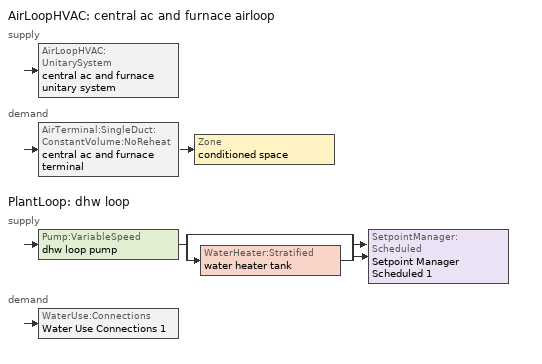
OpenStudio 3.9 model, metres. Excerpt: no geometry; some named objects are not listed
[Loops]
AirLoopHVAC 'central ac and furnace airloop'
 supply: AirLoopHVAC:UnitarySystem 'central ac and furnace unitary system'
 demand: AirTerminal:SingleDuct:ConstantVolume:NoReheat 'central ac and furnace terminal' > Zone 'conditioned space'
PlantLoop 'dhw loop'
 supply: Pump:VariableSpeed 'dhw loop pump' > split
  | bypass
  | WaterHeater:Stratified 'water heater tank'
  join > SetpointManager:Scheduled 'Setpoint Manager Scheduled 1'
 demand: WaterUse:Connections 'Water Use Connections 1'
[Sizing:Zone]
conditioned space: Zone Cooling Design Supply Air Temperature Input Method=SupplyAirTemperature; Zone Cooling Design Supply Air Temperature {C}=14; Zone Cooling Design Supply Air Temperature Difference {deltaC}=11.11; Zone Heating Design Supply Air Temperature Input Method=SupplyAirTemperature; Zone Heating Design Supply Air Temperature {C}=40; Zone Heating Design Supply Air Temperature Difference {deltaC}=11.11; Zone Cooling Design Supply Air Humidity Ratio {kg-H2O/kg-air}=0.0085; Zone Heating Design Supply Air Humidity Ratio {kg-H2O/kg-air}=0.008; Cooling Design Air Flow Method=DesignDay; Heating Design Air Flow Method=DesignDay; Account for Dedicated Outdoor Air System=No; Dedicated Outdoor Air System Control Strategy=NeutralSupplyAir; Dedicated Outdoor Air Low Setpoint Temperature for Design {C}=autosize; Dedicated Outdoor Air High Setpoint Temperature for Design {C}=autosize; Zone Load Sizing Method=Sensible Load Only No Latent Load; Zone Latent Cooling Design Supply Air Humidity Ratio Input Method=HumidityRatioDifference; Zone Cooling Design Supply Air Humidity Ratio Difference {kgWater/kgDryAir}=0.005; Zone Latent Heating Design Supply Air Humidity Ratio Input Method=HumidityRatioDifference; Zone Humidification Design Supply Air Humidity Ratio Difference {kgWater/kgDryAir}=0.005; Sizing Option=Coincident
[Zone equipment]
conditioned space: central ac and furnace terminal
[Coil:Cooling:DX:SingleSpeed]
central ac and furnace clg coil: Availability Schedule=Always On Discrete; Rated Total Cooling Capacity {W}=6289.9; Rated Sensible Heat Ratio=0.730032; Rated COP {W/W}=3.7702; Rated Air Flow Rate {m3/s}=0.323666; Rated Evaporator Fan Power Per Volume Flow Rate 2017 {W/(m3/s)}=773.3; Rated Evaporator Fan Power Per Volume Flow Rate 2023 {W/(m3/s)}=934.4; Total Cooling Capacity Function of Temperature Curve=Cool-CAP-fT1; Total Cooling Capacity Function of Flow Fraction Curve=Cool-CAP-fFF1; Energy Input Ratio Function of Temperature Curve=Cool-EIR-fT1; Energy Input Ratio Function of Flow Fraction Curve=Cool-EIR-fFF1; Part Load Fraction Correlation Curve=Cool-PLF-fPLR1; Minimum Outdoor Dry-Bulb Temperature for Compressor Operation {C}=-25; Nominal Time for Condensate Removal to Begin {s}=1000; Ratio of Initial Moisture Evaporation Rate and Steady State Latent Capacity=1.5; Maximum Cycling Rate {cycles/hr}=3; Latent Capacity Time Constant {s}=45; Condenser Type=AirCooled; Evaporative Condenser Effectiveness=0.9; Evaporative Condenser Air Flow Rate {m3/s}=autosize; Evaporative Condenser Pump Rated Power Consumption {W}=autosize; Crankcase Heater Capacity {W}=50; Maximum Outdoor Dry-Bulb Temperature for Crankcase Heater Operation {C}=10; Basin Heater Capacity {W/K}=0; Basin Heater Setpoint Temperature {C}=2
[Coil:Heating:Gas]
central ac and furnace htg coil: Availability Schedule=Always On Discrete; Gas Burner Efficiency=0.925; Nominal Capacity {W}=9275.11; On Cycle Parasitic Electric Load {W}=0; Off Cycle Parasitic Gas Load {W}=0; Fuel Type=NaturalGas
[Fan:SystemModel]
water heater fan: Availability Schedule=Always On Discrete; Design Maximum Air Flow Rate {m3/s}=0.0854225; Speed Control Method=Discrete; Electric Power Minimum Flow Rate Fraction=0.2; Design Pressure Rise {Pa}=500; Motor Efficiency=1; Motor In Air Stream Fraction=1; Design Electric Power Consumption {W}=autosize; Design Power Sizing Method=PowerPerFlow; Electric Power Per Unit Flow Rate {W/(m3/s)}=97.8923; Electric Power Per Unit Flow Rate Per Unit Pressure {W-s/m3-Pa}=1.66667; Fan Total Efficiency=0.7; Motor Loss Radiative Fraction=0
[EnergyManagementSystem:Sensor]
Name | Output Variable or Output Meter Index Key | Output Variable or Output Meter
central_ac_and_furnace_clg_coil_s | central ac and furnace clg coil | Cooling Coil Total Cooling Energy
central_ac_and_furnace_htg_coil_s | central ac and furnace htg coil | Heating Coil Heating Energy
water_heater_amb_temp; fridge_tin_s; tin_s; tin_s_1 | conditioned space | Zone Mean Air Temperature
water_heater_amb_rh | conditioned space | Zone Air Relative Humidity
water_heater_tl | water heater tank | Water Heater Heat Loss Rate
water_heater_sens_cool | water heater coil | Cooling Coil Sensible Cooling Rate
water_heater_lat_cool | water heater coil | Cooling Coil Latent Cooling Rate
water_heater_fan_pwr; water_heater_fan_energy | water heater fan | Fan Electricity Rate
water_heater_tank_energy | water heater tank | Water Heater Electricity Rate
water_heater_coil_energy | water heater coil | Cooling Coil Water Heating Electricity Rate
water_heater_tank_on_cycle_parasitic | water heater tank | Water Heater On Cycle Parasitic Electricity Rate
water_heater_tank_off_cycle_parasitic | water heater tank | Water Heater Off Cycle Parasitic Electricity Rate
win_s | conditioned space | Zone Air Humidity Ratio
tout_s | conditioned space | Zone Outdoor Air Drybulb Temperature
conditioned_space_htg_unmet_s | conditioned space | Zone Heating Setpoint Not Met Time
conditioned_space_clg_unmet_s | conditioned space | Zone Cooling Setpoint Not Met Time
[EnergyManagementSystem:Program]
water_heater_Control: Set water_heater_HPWHSchedOverride = water_heater_T_set; If (water_heater_amb_temp<5.56) || (water_heater_amb_temp>48.89); Set water_heater_UESchedOverride = water_heater_T_set; Set water_heater_LESchedOverride = water_heater_T_set; Else; Set water_heater_UESchedOverride = water_heater_T_set - 9.0; Set water_heater_LESchedOverride = 0; EndIf
water_heater_hpwh_EC_adj: If WarmupFlag == 0; Set dhw_e_cons = water_heater_tank_energy + water_heater_tank_on_cycle_parasitic + water_heater_tank_off_cycle_parasitic + water_heater_coil_energy + water_heater_fan_energy; Set water_heater_hpwh_ec_adj_act = 0.0 * dhw_e_cons / 1; EndIf
fridge_schedule_program: Set Tin = fridge_tin_s*(9.0/5.0)+32.0; Set fridge_schedule_act = 0; If (Hour == 0); Set fridge_schedule_act = (-0.487+0.019*Tin); ElseIf (Hour == 1); Set fridge_schedule_act = (-0.34+0.016*Tin); ElseIf (Hour == 2); Set fridge_schedule_act = (-0.37+0.017*Tin); ElseIf (Hour == 3); Set fridge_schedule_act = (-0.361+0.016*Tin); ElseIf (Hour == 4); Set fridge_schedule_act = (-0.515+0.018*Tin); ElseIf (Hour == 5); Set fridge_schedule_act = (-0.684+0.021*Tin); ElseIf (Hour == 6); Set fridge_schedule_act = (-0.471+0.019*Tin); ElseIf (Hour == 7); Set fridge_schedule_act = (-0.159+0.015*Tin); ElseIf (Hour == 8); Set fridge_schedule_act = (-0.079+0.015*Tin); ElseIf (Hour == 9); Set fridge_schedule_act = (-0.417+0.019*Tin); ElseIf (Hour == 10); Set fridge_schedule_act = (-0.411+0.018*Tin); ElseIf (Hour == 11); Set fridge_schedule_act = (-0.386+0.018*Tin); ElseIf (Hour == 12); Set fridge_schedule_act = (-0.24+0.016*Tin); ElseIf (Hour == 13); Set fridge_schedule_act = (-0.314+0.017*Tin); ElseIf (Hour == 14); Set fridge_schedule_act = (-0.16+0.015*Tin); ElseIf (Hour == 15); Set fridge_schedule_act = (-0.121+0.015*Tin); ElseIf (Hour == 16); Set fridge_schedule_act = (-0.469+0.02*Tin); ElseIf (Hour == 17); Set fridge_schedule_act = (-0.412+0.02*Tin); ElseIf (Hour == 18); Set fridge_schedule_act = (-0.091+0.017*Tin); ElseIf (Hour == 19); Set fridge_schedule_act = (0.077+0.014*Tin); ElseIf (Hour == 20); Set fridge_schedule_act = (-0.118+0.016*Tin); ElseIf (Hour == 21); Set fridge_schedule_act = (-0.247+0.017*Tin); ElseIf (Hour == 22); Set fridge_schedule_act = (-0.445+0.019*Tin); ElseIf (Hour == 23); Set fridge_schedule_act = (-0.544+0.02*Tin); EndIf
natural_vent_program: Set Tin = tin_s; Set Tout = tout_s; Set Wout = out_wt_s; Set Pbar = out_pb_s; Set Phiout = (@RhFnTdbWPb Tout Wout Pbar); Set MaxHR = 0.0115; Set Tnvsp = (htg_sp_s + clg_sp_s) / 2; Set NVavail = natural_vent_s; Set ClgSsnAvail = cool_season; Set Qnv = 0; Set Qwhf = 0; Set whole_house_fan_act = 0; If ((Wout < MaxHR) && (Tin > Tout) && (Tin > Tnvsp) && (ClgSsnAvail > 0)); Set WHF_Flow = 0; Set Adj = (Tin-Tnvsp)/(Tin-Tout); Set Adj = (@Min Adj 1); Set Adj = (@Max Adj 0); If (WHF_Flow > 0); Set Qwhf = WHF_Flow*Adj; Set WHF_W = 0; Set whole_house_fan_act = WHF_W*Adj; ElseIf (NVavail > 0); Set NVArea = 4720.663590912; Set Cs = 0.00017937135914540493; Set Cw = 8.70903777141566e-05; Set Tdiff = Tin-Tout; Set dT = (@Abs Tdiff); Set Vwind = site_vw_s; Set SGNV = NVArea*Adj*((((Cs*dT)+(Cw*(Vwind^2)))^0.5)/1000); Set MaxNV = 1.1087618598912004; Set Qnv = (@Min SGNV MaxNV); EndIf; EndIf; Set natural_vent_flow_act = Qnv; Set whole_house_fan_flow_act = Qwhf; Set natural_vent_program_Qnv = Qnv; Set natural_vent_program_Qwhf = Qwhf
infil_program: Set p_m = 0.14; Set p_s = 0.22; Set s_m = 270; Set s_s = 370; Set z_m = 9.99744; Set z_s = 4.8768; Set f_t = (((s_m/z_m)^p_m)*((z_s/s_s)^p_s)); Set Tdiff = tin_s-tout_s; Set dT = @Abs Tdiff; Set c = 0.1078; Set Cs = 0.0894; Set Cw = 0.1634; Set n = 0.65; Set sft = (f_t*0.5); Set temp1 = ((c*Cw)*((sft*site_vw_s)^(2*n)))^2; Set Qinf = (((c*Cs*(dT^n))^2)+temp1)^0.5; Set Qinf = (@Max Qinf 0); Set mech_vent_house_fan_sensible_load_act = 0.0; Set mech_vent_house_fan_latent_load_act = 0.0; Set OASupInPb = out_pb_s; Set OASupInTemp = tout_s; Set OASupInW = out_wt_s; Set OASupRho = (@RhoAirFnPbTdbW OASupInPb OASupInTemp OASupInW); Set OASupCp = (@CpAirFnW OASupInW); Set OASupInEnth = (@HFnTdbW OASupInTemp OASupInW); Set ZoneTemp = tin_s; Set ZoneW = win_s; Set ZoneCp = (@CpAirFnW ZoneW); Set ZoneAirEnth = (@HFnTdbW ZoneTemp ZoneW); Set mech_vent_house_fan_cfis_act = 0.0; Set QWHV_cfis_sup = 0.0; Set QWHV_cfis_suppl_sup = 0.0; Set QWHV_cfis_suppl_exh = 0.0; Set Qrange = 0; Set Qrange = Qrange + 0.04719 * mech_vent_range_fan_0_sch_s; Set Qbath = 0; Set Qbath = Qbath + 0.0236 * mech_vent_bath_fan_0_sch_s; Set Qdryer = 0; Set Qdryer = Qdryer + 0.29293 * clothes_dryer_exhaust_0_sch_s; Set QWHV_sup = 0.0; Set QWHV_exh = 0.0; Set Qsupply = QWHV_sup + QWHV_cfis_sup + QWHV_cfis_suppl_sup; Set Qexhaust = Qrange + Qbath + Qdryer + QWHV_exh + QWHV_cfis_suppl_exh; Set Qfan = (@Max Qexhaust Qsupply); Set Qducts = 0; If Qducts < 0; Set Qsupply = Qsupply - Qducts; Else; Set Qexhaust = Qexhaust + Qducts; EndIf; Set Qfan_with_ducts = (@Max Qexhaust Qsupply); Set Qimb = (@Abs (Qsupply - Qexhaust)); If Qinf + Qimb > 0; Set Qtot = Qfan_with_ducts + (Qinf^2) / (Qinf + Qimb); Else; Set Qtot = Qfan_with_ducts; EndIf; Set Qinf_adj = Qtot - Qfan; Set infil_flow_act = Qinf_adj; Set infil_program_Qinf = Qinf_adj; Set infil_program_Qfan = Qfan; Set Qload = Qfan; Set Effectiveness_Sens = 0.0; Set Effectiveness_Lat = 0.0; Set Fan_MFR = Qload * OASupRho; Set ZoneInEnth = OASupInEnth; Set ZoneInTemp = OASupInTemp; Set FanTotalToCond = Fan_MFR * (ZoneInEnth - ZoneAirEnth); Set FanSensToCond = Fan_MFR * ZoneCp * (ZoneInTemp - ZoneTemp); Set FanLatToCond = FanTotalToCond - FanSensToCond; Set mech_vent_house_fan_sensible_load_act = mech_vent_house_fan_sensible_load_act + FanSensToCond; Set mech_vent_house_fan_latent_load_act = mech_vent_house_fan_latent_load_act + FanLatToCond
unmet_hours_program: Set htg_unmet_hours = 0; Set clg_unmet_hours = 0; Set unit_htg_unmet_hours = 0; If ((DayOfYear >= 1) && (DayOfYear <= 365)); Set unit_htg_unmet_hours = unit_htg_unmet_hours + conditioned_space_htg_unmet_s; If unit_htg_unmet_hours > htg_unmet_hours; Set htg_unmet_hours = unit_htg_unmet_hours; EndIf; EndIf; Set unit_clg_unmet_hours = 0; If ((DayOfYear >= 1) && (DayOfYear <= 365)); Set unit_clg_unmet_hours = unit_clg_unmet_hours + conditioned_space_clg_unmet_s; If unit_clg_unmet_hours > clg_unmet_hours; Set clg_unmet_hours = unit_clg_unmet_hours; EndIf; EndIf
total_loads_program: Set loads_htg_tot = 0; Set loads_clg_tot = 0; If htg_load_cond > 0; Set loads_htg_tot = loads_htg_tot + (htg_load_cond - clg_load_cond) * 1.0; EndIf; Set loads_htg_tot = (@Max loads_htg_tot 0); If clg_load_cond > 0; Set loads_clg_tot = loads_clg_tot + (clg_load_cond - htg_load_cond) * 1.0; EndIf; Set loads_clg_tot = (@Max loads_clg_tot 0)
[AirLoopHVAC:UnitarySystem]
central ac and furnace unitary system: Control Type=Load; Controlling Zone or Thermostat Location=conditioned space; Dehumidification Control Type=None; Availability Schedule=Always On Discrete; Supply Fan=central ac and furnace supply fan; Fan Placement=BlowThrough; Supply Air Fan Operating Mode Schedule=central ac and furnace auto fan schedule; Heating Coil=central ac and furnace htg coil; DX Heating Coil Sizing Ratio=1; Cooling Coil=central ac and furnace clg coil; Use DOAS DX Cooling Coil=No; DOAS DX Cooling Coil Leaving Minimum Air Temperature {C}=2; Latent Load Control=SensibleOnlyLoadControl; Supply Air Flow Rate Method During Cooling Operation=SupplyAirFlowRate; Supply Air Flow Rate During Cooling Operation {m3/s}=0.328475; Supply Air Flow Rate Method During Heating Operation=SupplyAirFlowRate; Supply Air Flow Rate During Heating Operation {m3/s}=0.272314; Supply Air Flow Rate Method When No Cooling or Heating is Required=SupplyAirFlowRate; Supply Air Flow Rate When No Cooling or Heating is Required {m3/s}=0; No Load Supply Air Flow Rate Control Set To Low Speed=Yes; Maximum Supply Air Temperature {C}=48.8889; Maximum Outdoor Dry-Bulb Temperature for Supplemental Heater Operation {C}=21; Ancilliary On-Cycle Electric Power {W}=0; Ancilliary Off-Cycle Electric Power {W}=0
[AirLoopHVAC]
central ac and furnace airloop: Availability Schedule=Always On Discrete; Design Supply Air Flow Rate {m3/s}=0.328475; Design Return Air Flow Fraction of Supply Air Flow=1
[Sizing:System]
central ac and furnace airloop: Central Heating Maximum System Air Flow Ratio=0.3; Preheat Design Temperature {C}=7; Preheat Design Humidity Ratio {kg-H2O/kg-Air}=0.008; Precool Design Temperature {C}=12.8; Precool Design Humidity Ratio {kg-H2O/kg-Air}=0.008; Central Cooling Design Supply Air Temperature {C}=12.8; Central Heating Design Supply Air Temperature {C}=16.7; 100% Outdoor Air in Cooling=Yes; 100% Outdoor Air in Heating=Yes; Central Cooling Design Supply Air Humidity Ratio {kg-H2O/kg-Air}=0.0085; Zone Maximum Outdoor Air Fraction=1; Cooling Supply Air Flow Rate Per Floor Area {m3/s-m2}=0.00996765; Cooling Fraction of Autosized Cooling Supply Air Flow Rate=1; Cooling Supply Air Flow Rate Per Unit Cooling Capacity {m3/s-W}=3.94755e-05; Heating Supply Air Flow Rate Per Floor Area {m3/s-m2}=0.00996765; Heating Fraction of Autosized Heating Supply Air Flow Rate=1; Heating Fraction of Autosized Cooling Supply Air Flow Rate=1; Heating Supply Air Flow Rate Per Unit Heating Capacity {m3/s-W}=3.15882e-05; Cooling Design Capacity Method=CoolingDesignCapacity; Cooling Design Capacity {W}=autosize; Cooling Design Capacity Per Floor Area {W/m2}=234.7; Fraction of Autosized Cooling Design Capacity=1; Heating Design Capacity Method=HeatingDesignCapacity; Heating Design Capacity {W}=autosize; Heating Design Capacity Per Floor Area {W/m2}=157; Fraction of Autosized Heating Design Capacity=1; Central Cooling Capacity Control Method=OnOff; Occupant Diversity=autosize
[AirTerminal:SingleDuct:ConstantVolume:NoReheat]
central ac and furnace terminal: Availability Schedule=Always On Discrete; Maximum Air Flow Rate {m3/s}=0.328475
[PlantLoop]
dhw loop: Fluid Type=Water; Glycol Concentration=0; Maximum Loop Flow Rate {m3/s}=0.01; Plant Loop Volume {m3}=0.003; Load Distribution Scheme=Optimal
[Sizing:Plant]
dhw loop: Loop Type=Heating; Design Loop Exit Temperature {C}=51.6667; Loop Design Temperature Difference {deltaC}=5.55556; Sizing Option=NonCoincident; Zone Timesteps in Averaging Window=1; Coincident Sizing Factor Mode=None
[Pump:VariableSpeed]
dhw loop pump: Rated Flow Rate {m3/s}=0.01; Rated Pump Head {Pa}=1; Rated Power Consumption {W}=0; Motor Efficiency=0.85; Fraction of Motor Inefficiencies to Fluid Stream=0; Coefficient 1 of the Part Load Performance Curve=0; Coefficient 2 of the Part Load Performance Curve=1; Coefficient 3 of the Part Load Performance Curve=0; Coefficient 4 of the Part Load Performance Curve=0; Minimum Flow Rate {m3/s}=0; Pump Control Type=Intermittent; Skin Loss Radiative Fraction=0.5; Design Power Sizing Method=PowerPerFlowPerPressure; Design Electric Power per Unit Flow Rate {W/(m3/s)}=348701.1; Design Shaft Power per Unit Flow Rate per Unit Head {W-s/m3-Pa}=1.28205; Design Minimum Flow Rate Fraction=0
[SetpointManager:Scheduled]
Setpoint Manager Scheduled 1: Control Variable=Temperature; Schedule=dhw temp
[Coil:WaterHeating:AirToWaterHeatPump:Wrapped]
water heater coil: Rated Heating Capacity {W}=2018.38; Rated COP {W/W}=4.036802; Rated Sensible Heat Ratio=0.88; Rated Evaporator Inlet Air Dry-Bulb Temperature {C}=19.7222; Rated Evaporator Inlet Air Wet-Bulb Temperature {C}=13.561; Rated Condenser Water Temperature {C}=48.89; Rated Evaporator Air Flow Rate {m3/s}=0.0854225; Evaporator Fan Power Included in Rated COP=Yes; Crankcase Heater Capacity {W}=0; Maximum Ambient Temperature for Crankcase Heater Operation {C}=0; Evaporator Air Temperature Type for Curve Objects=WetBulbTemperature; Heating Capacity Function of Temperature Curve=HPWH-Cap-fT; Heating Capacity Function of Air Flow Fraction Curve=HPWH-Htg-Cap-FF; Heating COP Function of Temperature Curve=HPWH-COP-fT; Heating COP Function of Air Flow Fraction Curve=HPWH-Htg-COP-FF; Part Load Fraction Correlation Curve=HPWH-COP-fPLR
[WaterHeater:Stratified]
water heater tank: Tank Volume {m3}=0.170344; Tank Height {m}=1.0335; Tank Shape=VerticalCylinder; Maximum Temperature Limit {C}=90; Heater Priority Control=MasterSlave; Heater 1 Setpoint Temperature Schedule=water heater TopElementSetpoint; Heater 1 Deadband Temperature Difference {deltaC}=18.5; Heater 1 Capacity {W}=4500.11; Heater 1 Height {m}=0.818187; Heater 2 Setpoint Temperature Schedule=water heater BottomElementSetpoint; Heater 2 Deadband Temperature Difference {deltaC}=3.89; Heater 2 Capacity {W}=4500.11; Heater 2 Height {m}=0.215312; Heater Fuel Type=Electricity; Heater Thermal Efficiency=1; Off Cycle Parasitic Fuel Consumption Rate {W}=3; Off Cycle Parasitic Fuel Type=Electricity; Off Cycle Parasitic Heat Fraction to Tank=0; Off Cycle Parasitic Height {m}=0; On Cycle Parasitic Fuel Consumption Rate {W}=3; On Cycle Parasitic Fuel Type=Electricity; On Cycle Parasitic Heat Fraction to Tank=0; On Cycle Parasitic Height {m}=0; Ambient Temperature Indicator=Schedule; Ambient Temperature Schedule=water heater Tamb act; Uniform Skin Loss Coefficient per Unit Area to Ambient Temperature {W/m2-K}=1.04512; Skin Loss Fraction to Zone=1; Off Cycle Flue Loss Coefficient to Ambient Temperature {W/K}=0; Off Cycle Flue Loss Fraction to Zone=1; Use Side Effectiveness=1; Use Side Inlet Height {m}=0; Use Side Outlet Height {m}=autocalculate; Source Side Effectiveness=1; Source Side Inlet Height {m}=0; Source Side Outlet Height {m}=0; Inlet Mode=Fixed; Use Side Design Flow Rate {m3/s}=0.00283433; Source Side Design Flow Rate {m3/s}=0; Indirect Water Heating Recovery Time {hr}=1.5; Number of Nodes=6; Additional Destratification Conductivity {W/m-K}=0; Node 1 Additional Loss Coefficient {W/m2-K}=0; Node 2 Additional Loss Coefficient {W/m2-K}=0; Node 3 Additional Loss Coefficient {W/m2-K}=0; Node 4 Additional Loss Coefficient {W/m2-K}=0; Node 5 Additional Loss Coefficient {W/m2-K}=0; Node 6 Additional Loss Coefficient {W/m2-K}=0; Node 7 Additional Loss Coefficient {W/m2-K}=0; Node 8 Additional Loss Coefficient {W/m2-K}=0; Node 9 Additional Loss Coefficient {W/m2-K}=0; Node 10 Additional Loss Coefficient {W/m2-K}=0; Node 11 Additional Loss Coefficient {W/m2-K}=0; Node 12 Additional Loss Coefficient {W/m2-K}=0
[WaterHeater:Sizing]
water heater tank: Design Mode=PeakDraw; Time Storage Can Meet Peak Draw {hr}=0.538503; Time for Tank Recovery {hr}=0; Nominal Tank Volume for Autosizing Plant Connections {m3}=1
[WaterHeater:HeatPump:WrappedCondenser]
water heater hpwh: Compressor Setpoint Temperature Schedule=water heater setpoint; Dead Band Temperature Difference {deltaC}=3.89; Condenser Bottom Location {m}=0.0430625; Condenser Top Location {m}=0.559813; Evaporator Air Flow Rate {m3/s}=0.0854225; Inlet Air Configuration=Schedule; Inlet Air Temperature Schedule=water heater Tamb act; Inlet Air Humidity Schedule=water heater RHamb act; Tank=water heater tank; DX Coil=water heater coil; Minimum Inlet Air Temperature for Compressor Operation {C}=5.55556; Maximum Inlet Air Temperature for Compressor Operation {C}=48.8889; Compressor Location=Schedule; Compressor Ambient Temperature Schedule=water heater Tamb act; Fan=water heater fan; Fan Placement=DrawThrough; On Cycle Parasitic Electric Load {W}=0; Off Cycle Parasitic Electric Load {W}=0; Parasitic Heat Rejection Location=Outdoors; Inlet Air Mixer Schedule=Always On Discrete; Tank Element Control Logic=MutuallyExclusive; Control Sensor 1 Height In Stratified Tank {m}=0.818187; Control Sensor 1 Weight=0.75; Control Sensor 2 Height In Stratified Tank {m}=0.301438
[EnergyManagementSystem:Actuator] Actuated Component Type=Schedule:Constant; Actuated Component Control Type=Schedule Value
Name | Actuated Component
water_heater_Tamb_act | water heater Tamb act
water_heater_RHamb_act | water heater RHamb act
[WaterUse:Connections]
Water Use Connections 1: Drain Water Heat Exchanger Type=None; Drain Water Heat Exchanger Destination=Plant; Water Use Equipment Name 1=dhw fixtures; Water Use Equipment Name 2=dhw distribution waste; Water Use Equipment Name 3=clothes washer
[ElectricEquipment:Definition]
clothes washer: Design Level Calculation Method=EquipmentLevel; Design Level {W}=320.941; Fraction Latent=0.03; Fraction Radiant=0.162; Fraction Lost=0.7
[WaterUse:Equipment:Definition]
Name | Peak Flow Rate {m3/s} | Target Temperature Schedule
dhw fixtures | 2.96422e-05 | mixed water temperature schedule
dhw distribution waste | 1.54243e-05 | mixed water temperature schedule
clothes washer | 4.49921e-06
[Curve:Biquadratic] Maximum Value of x=100; Maximum Value of y=100
Name | Coefficient1 Constant | Coefficient2 x | Coefficient3 x**2 | Coefficient4 y | Coefficient5 y**2 | Coefficient6 x*y | Minimum Value of x | Minimum Value of y
Cool-CAP-fT1 | 1.55736 | -0.0744482 | 0.0030986 | 0.00145958 | -4.1148e-05 | -0.000426714 | -100 | -100
Cool-EIR-fT1 | -0.350448 | 0.11681 | -0.00339951 | -0.00122609 | 0.000600809 | -0.000466884 | -100 | -100
HPWH-Cap-fT | 0.563 | 0.0437 | 3.9e-05 | 0.0055 | -0.000148 | -0.000145 | 0 | 0
HPWH-COP-fT | 1.1332 | 0.063 | -9.79e-05 | -0.00972 | -2.14e-05 | -0.000686 | 0 | 0
[Curve:Quadratic] Minimum Value of x=0
Name | Coefficient1 Constant | Coefficient2 x | Coefficient3 x**2 | Maximum Value of x | Minimum Curve Output | Maximum Curve Output
Cool-CAP-fFF1 | 0.718664 | 0.417974 | -0.136638 | 2 | 0 | 2
Cool-EIR-fFF1 | 1.14349 | -0.13944 | -0.00404779 | 2 | 0 | 2
Cool-PLF-fPLR1 | 0.93 | 0.07 | 0 | 1 | 0.7 | 1
[Schedule:Constant]
Name | Value
Always On Discrete | 1
central ac and furnace auto fan schedule; water heater TopElementSetpoint; water heater BottomElementSetpoint | 0
dhw temp; water heater setpoint | 51.6667
water heater Tamb act | 23
water heater RHamb act | 0.5
mixed water temperature schedule | 40.5556
[Curve:Cubic] Coefficient1 Constant=1; Coefficient2 x=0; Coefficient3 x**2=0; Coefficient4 x**3=0; Minimum Value of x=0
Name | Maximum Value of x
HPWH-Htg-Cap-FF; HPWH-Htg-COP-FF | 100
HPWH-COP-fPLR | 1
